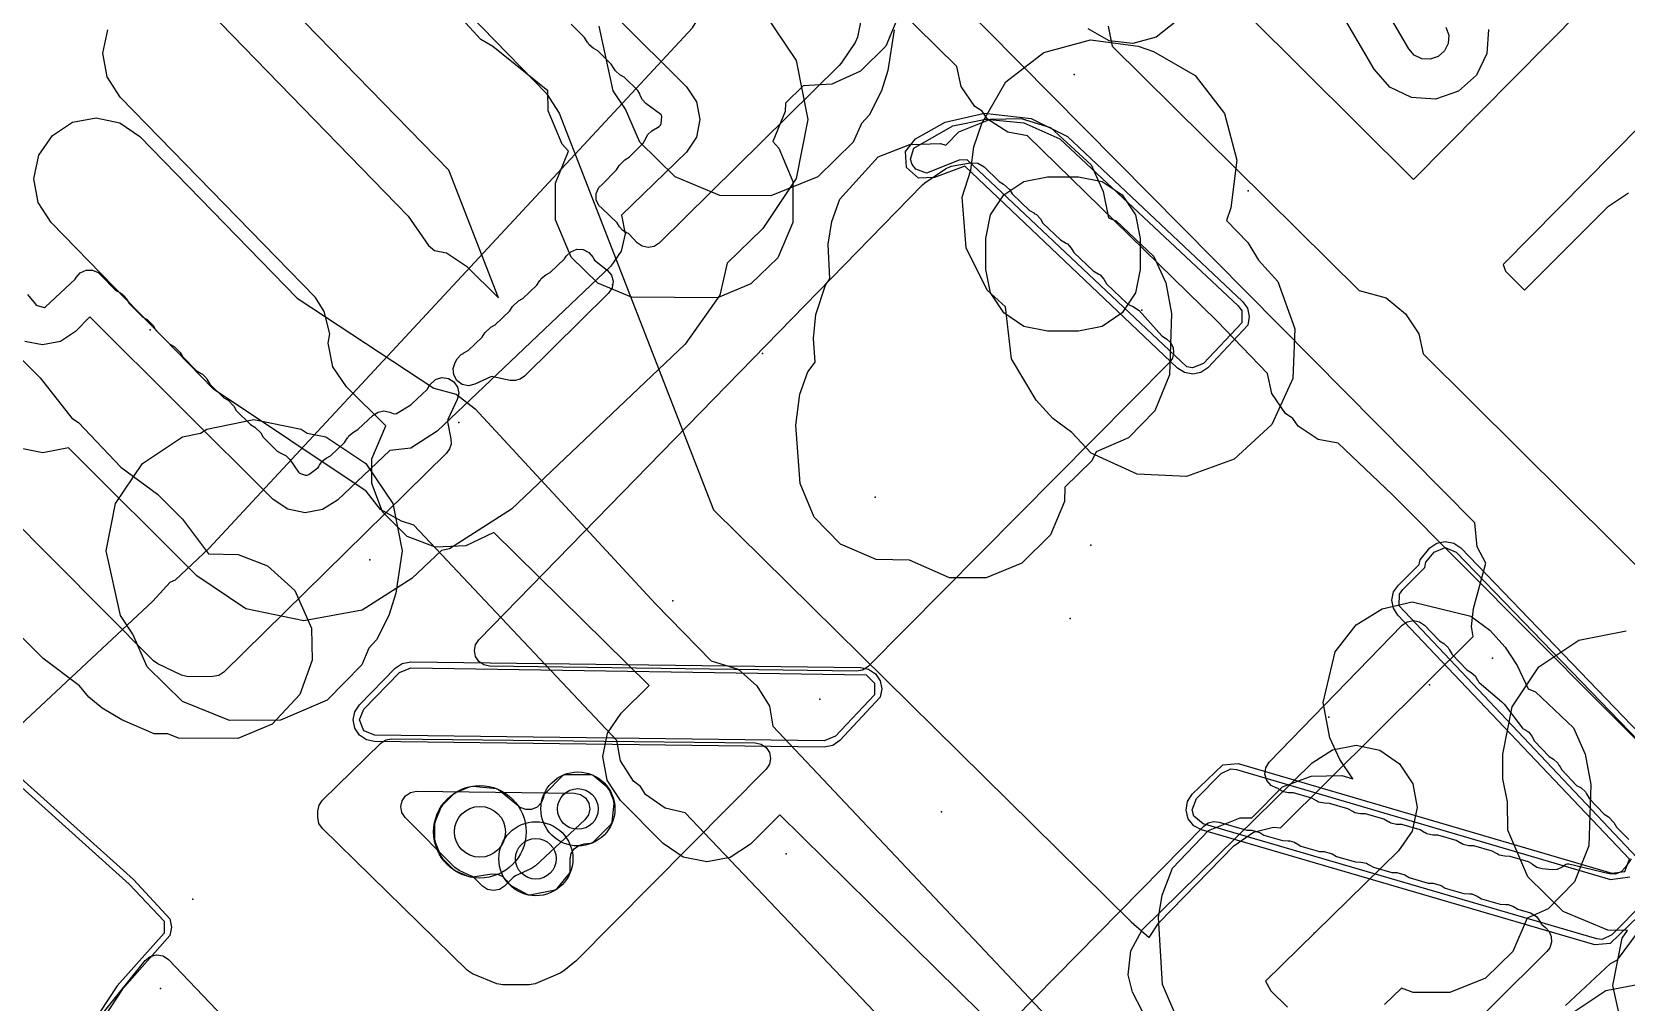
# Model space of a CAD drawing. Header units: metres. Extents: x -2677 to -840, y 169 to 1487.
# Drawn here: x -2034.3 to -1982.6, y 903.1 to 934.5 of the extents above; entities that cross this region are included whole.
import ezdxf

# ---------------------------------------------------------------- set-up
doc = ezdxf.new("R2010")
doc.units = ezdxf.units.M
for name, color, linetype in [('AI_GREENING_ALLOWED_ZONE', 4, 'Continuous'), ('AI_GREENING_EXCLUSIONS', 1, 'Continuous'), ('AI_GREENING_LAWN', 82, 'Continuous'), ('AI_GREENING_REJECTED', 6, 'Continuous'), ('AI_GREENING_SHRUBS', 92, 'Continuous')]:
    doc.layers.add(name, color=color, linetype=linetype)

# ---------------------------------------------------------------- blocks, each defined once
blk = doc.blocks.new('AI_SHRUB')
for radius in [1, 0.55]:
    blk.add_circle((0, 0), radius)

msp = doc.modelspace()

# ---------------------------------------------------------------- linework, layer by layer
at = {"layer": 'AI_GREENING_ALLOWED_ZONE'}
msp.add_lwpolyline([(-2022.175, 909.065), (-2022.283, 909.228), (-2022.32, 909.42), (-2022.28, 909.612), (-2022.17, 909.774), (-2022.006, 909.881), (-2021.814, 909.917), (-2016.686, 909.855), (-2016.493, 909.814), (-2016.331, 909.702), (-2016.226, 909.536), (-2016.192, 909.341), (-2016.236, 909.149), (-2016.351, 908.989), (-2017.949, 907.502), (-2018.084, 907.412), (-2018.608, 907.176), (-2018.681, 907.125), (-2018.963, 906.843), (-2019.126, 906.735), (-2019.317, 906.697), (-2019.508, 906.735), (-2019.671, 906.843), (-2019.931, 907.104), (-2020.004, 907.154), (-2020.424, 907.346), (-2020.571, 907.448), (-2022.175, 909.065)], close=True, dxfattribs=at)
at = {"layer": 'AI_GREENING_EXCLUSIONS'}
for points in [[(-2052.01, 895.862), (-2030.366, 916.087), (-2029.803, 916.698), (-2029.63, 916.775), (-2028.548, 917.786), (-2012.869, 934.679), (-2002.846, 950.95), (-2002.654, 951.711), (-2002.302, 952.407), (-2002.061, 952.615), (-2002.332, 952.776), (-2002.799, 953.401), (-2002.981, 953.783), (-2029.862, 985.032), (-2030.323, 985.411), (-2030.663, 985.539), (-2031.232, 986.072), (-2031.694, 986.784), (-2040.243, 993.707)], [(-2052.01, 895.862), (-2030.366, 916.087), (-2029.803, 916.698), (-2029.63, 916.775), (-2028.548, 917.786), (-2012.869, 934.679), (-2002.846, 950.95), (-2002.654, 951.711), (-2002.302, 952.407), (-2002.061, 952.615), (-2002.332, 952.776), (-2002.799, 953.401), (-2002.981, 953.783), (-2029.862, 985.032), (-2030.323, 985.411), (-2030.663, 985.539), (-2031.232, 986.072), (-2031.694, 986.784), (-2040.243, 993.707)], [(-2005.598, 945.781), (-1989.485, 929.756), (-1984.065, 935.234)], [(-2025.972, 941.145), (-2017.602, 932.545), (-2017.188, 931.902), (-2012.18, 919.041), (-1998.643, 905.682), (-1998.054, 905.174), (-1997.742, 905.654), (-1995.313, 908.15), (-1994.67, 908.592), (-1994.022, 908.75), (-1993.801, 908.735), (-1987.551, 914.934), (-1987.61, 915.266), (-1987.54, 915.843), (-1987.138, 917.314), (-1987.425, 917.848), (-1987.502, 918.627), (-2008.605, 939.962)], [(-1978.865, 908.166), (-1990.182, 919.542), (-1991.931, 921.204), (-1992.578, 921.328), (-1993.23, 921.757), (-1993.401, 922.01), (-1993.641, 922.167), (-1994.08, 922.812), (-1994.217, 923.468), (-1995.866, 925.171), (-2001.997, 931.169), (-2002.644, 931.29), (-2003.297, 931.717), (-2003.47, 931.97), (-2003.71, 932.126), (-2004.152, 932.769), (-2004.291, 933.425), (-2011.506, 940.52)], [(-1988.434, 934.699), (-1988.345, 934.441), (-1988.362, 934.168), (-1988.481, 933.923), (-1988.686, 933.742), (-1988.944, 933.653), (-1989.217, 933.67), (-1989.462, 933.789), (-1989.643, 933.994), (-1993.47, 940.557)], [(-2019.879, 939.562), (-2013.062, 932.76), (-2012.736, 932.274), (-2012.621, 931.7), (-2012.735, 931.126), (-2013.06, 930.639), (-2015.164, 928.6), (-2015.048, 927.998), (-2015.177, 927.427), (-2015.515, 926.949), (-2021.145, 921.598), (-2021.999, 921.042), (-2022.681, 920.966), (-2024.372, 919.359), (-2024.857, 919.05), (-2025.423, 918.946), (-2025.987, 919.063), (-2026.464, 919.384), (-2032.401, 925.307), (-2032.874, 924.832), (-2033.36, 924.507), (-2033.934, 924.393), (-2034.507, 924.507)], [(-1987.057, 934.616), (-1987.104, 933.837), (-1987.446, 933.136), (-1988.031, 932.619), (-1988.769, 932.365), (-1989.548, 932.412), (-1990.249, 932.755), (-1990.766, 933.339), (-1993.903, 938.719)], [(-2028.55, 935.217), (-2022.078, 928.567), (-2021.422, 927.611), (-2021.229, 927.452), (-2020.845, 927.378), (-2020.194, 926.949), (-2019.152, 925.92), (-2020.762, 930.058), (-2028.838, 938.354)], [(-2010.59, 935.238), (-2009.504, 933.617), (-2009.121, 931.704), (-2009.5, 929.79), (-2010.582, 928.167), (-2011.745, 927.044), (-2011.979, 926.006), (-2013.103, 924.412), (-2018.734, 919.061), (-2020.743, 917.775), (-2021.005, 917.73), (-2021.96, 916.822), (-2023.579, 915.792), (-2025.466, 915.446), (-2027.344, 915.837), (-2028.936, 916.906), (-2033.097, 921.059), (-2033.931, 920.893), (-2035.843, 921.272)], [(-2006.13, 935.195), (-2006.595, 934.083), (-2007.418, 933.264), (-2008.35, 932.845), (-2009.275, 932.792), (-2009.844, 932.231), (-2009.858, 931.961), (-2010.264, 930.992), (-2010.062, 930.771), (-2009.608, 929.688), (-2009.608, 928.36), (-2010.1, 927.22), (-2010.968, 926.371), (-2012.051, 925.917), (-2014.847, 925.939), (-2015.93, 926.393), (-2016.798, 927.242), (-2017.304, 928.452), (-2017.304, 929.64), (-2016.884, 930.679), (-2017.086, 930.9), (-2017.54, 931.983), (-2017.554, 932.628), (-2019.343, 934.073), (-2019.723, 934.298), (-2020.339, 934.965)], [(-2002.069, 901.302), (-2010.028, 909.15), (-2010.986, 908.204), (-2011.638, 907.774), (-2012.404, 907.626), (-2013.168, 907.783), (-2013.815, 908.221), (-2015.199, 909.622), (-2015.628, 910.273), (-2015.776, 911.04), (-2015.619, 911.804), (-2015.181, 912.45), (-2014.273, 913.348), (-2019.301, 918.311), (-2020.209, 917.876), (-2021.195, 917.837), (-2022.112, 918.178), (-2022.918, 918.984), (-2023.259, 919.901), (-2023.259, 920.693), (-2022.807, 921.772), (-2024.085, 923.034), (-2024.523, 923.68), (-2024.68, 924.445), (-2024.621, 924.75), (-2024.803, 925.473), (-2025.09, 925.927), (-2031.417, 932.427), (-2031.841, 933.082), (-2031.983, 933.849), (-2031.821, 934.612)], [(-2006.33, 934.604), (-2006.526, 933.289), (-2006.738, 932.634), (-2007.131, 931.844), (-2007.383, 931.574), (-2007.653, 930.966), (-2008.797, 929.843), (-2010.319, 929.223), (-2011.98, 929.239), (-2013.425, 929.843), (-2014.569, 930.966), (-2015.031, 932.032), (-2015.434, 932.634), (-2015.895, 934.73)], [(-1997.219, 934.856), (-1997.833, 934.374), (-1998.585, 934.164), (-1999.359, 934.258), (-2000.039, 934.641)], [(-1999.388, 934.725), (-1999.254, 934.082), (-1991.251, 926.16), (-1990.373, 925.921), (-1989.746, 925.396), (-1989.31, 924.751), (-1989.178, 924.108), (-1981.411, 916.401)], [(-1981.222, 932.421), (-1986.582, 927.003), (-1986.5, 926.779), (-1985.887, 926.168), (-1983.163, 928.894), (-1982.514, 929.327)], [(-2005.926, 901.678), (-2013.105, 909.221), (-2013.747, 909.367), (-2014.384, 909.818), (-2014.547, 910.077), (-2014.781, 910.242), (-2015.198, 910.901), (-2015.312, 911.562), (-2021.901, 918.55), (-2022.3, 918.679), (-2022.982, 919.058), (-2023.45, 919.647), (-2028.399, 922.959), (-2033.654, 928.357), (-2034.078, 929.011), (-2034.22, 929.779), (-2034.058, 930.542), (-2033.616, 931.185), (-2032.961, 931.61), (-2032.194, 931.752), (-2031.43, 931.589), (-2030.787, 931.147), (-2025.685, 925.905), (-2021.251, 922.989), (-2020.525, 922.792), (-2019.907, 922.316), (-2014.064, 915.996), (-2012.256, 914.151), (-2011.386, 913.881), (-2010.778, 913.335), (-2010.364, 912.675), (-2010.254, 912.028), (-1998.689, 899.76)], [(-2034.824, 924.135), (-2034.014, 923.324), (-2032.991, 922.015), (-2032.775, 921.872), (-2031.395, 920.429), (-2030.214, 919.552), (-2029.404, 918.742), (-2028.554, 917.616), (-2027.59, 917.591), (-2026.643, 917.224), (-2025.761, 916.427), (-2025.219, 915.207), (-2025.193, 914.166), (-2025.592, 913.051), (-2026.494, 912.098), (-2027.606, 911.633), (-2029.534, 911.635), (-2029.877, 911.775), (-2030.316, 911.785), (-2031.369, 912.231), (-2032, 912.61), (-2032.437, 912.97), (-2032.735, 913.341), (-2033.922, 914.224), (-2034.732, 915.034)], [(-1981.874, 906.172), (-1983.113, 904.979), (-1983.603, 904.943), (-1996.359, 908.665), (-1996.613, 908.8), (-1996.79, 909.025), (-1996.863, 909.303), (-1996.817, 909.587), (-1996.662, 909.828), (-1995.664, 910.776), (-1995.173, 910.813), (-1983.061, 907.257), (-1982.635, 907.313), (-1982.481, 907.721), (-1989.994, 915.625), (-1990.139, 915.853), (-1990.186, 916.119), (-1990.13, 916.383), (-1989.978, 916.606), (-1989.301, 917.273), (-1989.272, 917.418), (-1988.957, 917.813), (-1988.727, 917.968), (-1988.727, 917.968), (-1988.455, 918.021), (-1988.184, 917.965), (-1987.956, 917.809), (-1980.753, 910.337)], [(-1982.247, 907.765), (-1989.952, 915.926), (-1989.946, 916.305), (-1989.837, 916.464), (-1989.121, 917.169), (-1989.087, 917.342), (-1988.814, 917.672), (-1988.456, 917.821), (-1988.099, 917.669), (-1988.099, 917.669), (-1980.931, 910.246)], [(-1997.123, 902.498), (-1997.621, 903.649), (-1997.753, 905.82), (-1997.636, 906.547), (-1997.297, 907.422), (-1996.137, 908.644), (-1995.107, 909.051), (-1994.727, 909.061), (-1994.727, 909.061), (-1993.737, 910.057), (-1992.806, 910.407), (-1991.812, 910.434), (-1991.458, 910.322), (-1991.875, 910.944), (-1992.197, 911.654), (-1992.416, 912.798), (-1992.032, 914.438), (-1991.349, 915.31), (-1990.505, 915.836), (-1989.534, 916.056), (-1987.631, 915.598), (-1987.014, 915.137), (-1986.517, 914.594), (-1986.121, 913.996), (-1985.764, 913.234), (-1985.527, 913.139), (-1984.303, 911.98), (-1983.917, 911.124), (-1983.735, 910.135), (-1983.8, 908.143), (-1984.27, 906.978), (-1985.125, 906.101), (-1985.8, 905.802), (-1986.271, 904.717), (-1987.148, 903.862), (-1988.313, 903.392), (-1989.501, 903.392), (-1989.874, 903.531), (-1990.427, 902.999)], [(-1982.56, 901.524), (-1983.021, 903.62), (-1982.717, 905.151), (-1982.551, 905.399), (-1983.19, 905.415), (-1984.635, 906.019), (-1985.779, 907.142), (-1986.426, 908.651), (-1986.442, 909.571), (-1986.591, 910.321), (-1986.591, 911.123), (-1986.287, 912.654), (-1985.419, 913.951), (-1984.122, 914.819), (-1982.591, 915.123)], [(-2036.851, 902.268), (-2036.492, 903.545), (-2038.838, 905.923), (-2038.992, 906.161), (-2040.241, 909.227), (-2041.673, 912.212), (-2041.746, 912.496), (-2041.696, 912.785), (-2041.532, 913.028), (-2040.121, 914.388), (-2039.648, 914.583), (-2039.168, 914.404), (-2030.991, 907.051), (-2029.807, 905.777), (-2029.755, 905.509), (-2029.81, 905.241), (-2031.356, 903.489), (-2031.911, 902.649)], [(-2036.653, 902.241), (-2036.267, 903.602), (-2038.806, 906.233), (-2040.058, 909.308), (-2041.546, 912.504), (-2041.393, 912.884), (-2039.983, 914.244), (-2039.644, 914.383), (-2039.301, 914.255), (-2031.125, 906.902), (-2029.992, 905.701), (-2029.994, 905.319), (-2031.517, 903.608), (-2032.083, 902.751)], [(-1997.657, 901.582), (-1998.6, 903.398), (-1998.736, 903.962), (-1998.654, 904.738), (-1998.281, 905.424), (-1992.767, 910.839), (-1992.114, 911.266), (-1991.347, 911.41), (-1990.583, 911.25), (-1989.939, 910.81), (-1989.512, 910.156), (-1989.368, 909.39), (-1989.528, 908.626), (-1989.968, 907.981), (-1994.282, 903.757), (-1994.116, 903.442), (-1993.576, 902.919)], [(-1982.016, 906.312), (-1983.051, 905.263), (-1983.37, 905.116), (-1983.547, 905.135), (-1996.303, 908.857), (-1996.611, 909.114), (-1996.663, 909.313), (-1996.519, 909.688), (-1995.726, 910.492), (-1995.407, 910.64), (-1995.229, 910.621), (-1983.102, 907.061), (-1982.469, 907.145)], [(-1984.554, 902.97), (-1983.101, 904.334), (-1982.871, 904.446), (-1982.194, 905.365), (-1981.612, 905.885), (-1980.586, 906.435), (-1978.859, 906.547), (-1978.311, 907.049), (-1977.81, 907.32), (-1977.213, 907.505), (-1976.646, 907.564), (-1976.025, 907.505), (-1975.485, 907.344), (-1974.926, 907.049), (-1973.105, 905.265), (-1971.907, 904.39), (-1971.097, 903.58), (-1970.069, 902.292)], [(-1984.873, 902.375), (-1983.246, 903.452), (-1981.331, 903.824), (-1979.419, 903.435), (-1977.802, 902.344)]]:
    msp.add_lwpolyline(points, dxfattribs=at)
for points in [[(-1996.568, 933.129), (-1995.617, 931.892), (-1995.211, 930.385), (-1995.413, 928.837), (-1995.55, 928.43), (-1994.854, 927.716), (-1994.509, 927.139), (-1993.89, 926.453), (-1993.329, 924.908), (-1993.396, 923.306), (-1994.081, 921.815), (-1995.303, 920.69), (-1996.848, 920.129), (-1998.45, 920.196), (-1999.941, 920.881), (-2000.57, 921.553), (-2001.183, 922.01), (-2001.721, 922.605), (-2002.521, 923.945), (-2002.714, 925.623), (-2003.314, 926.172), (-2003.991, 927.542), (-2004.12, 929.178), (-2003.84, 930.055), (-2003.741, 930.811), (-2003.485, 931.57), (-2002.706, 932.923), (-2001.47, 933.875), (-1999.963, 934.281), (-1998.415, 934.08), (-1997.921, 933.907), (-1996.568, 933.129)], [(-2008.55, 926.325), (-2008.411, 926.54), (-2008.463, 927.663), (-2008.346, 928.39), (-2008.085, 929.114), (-2006.847, 930.487), (-2005.817, 930.894), (-2004.823, 930.921), (-2004.648, 930.865), (-2004.231, 931.305), (-2003.201, 931.712), (-2002.207, 931.739), (-2001.258, 931.439), (-1999.933, 930.228), (-1999.547, 929.372), (-1999.378, 928.514), (-1999.13, 928.416), (-1997.906, 927.257), (-1997.52, 926.401), (-1997.338, 925.412), (-1997.403, 923.42), (-1997.873, 922.255), (-1998.728, 921.378), (-1999.774, 920.924), (-1999.911, 920.636), (-2000.789, 919.781), (-2000.806, 919.316), (-2001.259, 918.232), (-2002.181, 917.31), (-2003.346, 916.84), (-2004.534, 916.84), (-2005.828, 917.417), (-2006.914, 917.434), (-2008.065, 917.932), (-2008.92, 918.809), (-2009.373, 919.893), (-2009.518, 921.793), (-2009.388, 922.791), (-2009.127, 923.515), (-2008.892, 923.832), (-2008.941, 924.603), (-2008.861, 925.378), (-2008.55, 926.325)], [(-1995.03, 925.805), (-1994.871, 925.579), (-1994.812, 925.309), (-1994.863, 925.037), (-1996.158, 923.652), (-1996.381, 923.501), (-1996.645, 923.445), (-1996.91, 923.493), (-1997.137, 923.638), (-2004.036, 930.193), (-2005.015, 929.819), (-2005.534, 929.804), (-2005.92, 930.149), (-2005.963, 930.666), (-2005.638, 931.071), (-2004.668, 931.619), (-2003.394, 931.908), (-2001.882, 931.73), (-2000.705, 931.151), (-1995.03, 925.805)], [(-2000.956, 931.079), (-1995.168, 925.66), (-1995.054, 925.499), (-1995.048, 925.111), (-1996.3, 923.793), (-1996.648, 923.645), (-1996.837, 923.68), (-2003.962, 930.398), (-2004.219, 930.381), (-2005.279, 929.961), (-2005.627, 930.088), (-2005.741, 930.238), (-2005.792, 930.42), (-2005.683, 930.774), (-2004.421, 931.5), (-2003.355, 931.712), (-2002.118, 931.591), (-2000.956, 931.079)], [(-1998.937, 925.427), (-1999.586, 924.993), (-2000.351, 924.841), (-2001.351, 924.841), (-2002.116, 924.993), (-2002.765, 925.427), (-2003.199, 926.076), (-2003.351, 926.841), (-2003.351, 927.841), (-2003.199, 928.606), (-2002.765, 929.255), (-2002.116, 929.689), (-2001.351, 929.841), (-2000.351, 929.841), (-1999.586, 929.689), (-1998.937, 929.255), (-1998.503, 928.606), (-1998.351, 927.841), (-1998.351, 926.841), (-1998.503, 926.076), (-1998.937, 925.427)], [(-2027.083, 921.968), (-2025.552, 921.664), (-2025.353, 921.53), (-2024.75, 921.411), (-2023.453, 920.543), (-2022.585, 919.246), (-2022.281, 917.715), (-2022.488, 916.344), (-2022.714, 915.619), (-2023.107, 914.829), (-2023.359, 914.559), (-2023.586, 914.015), (-2024.709, 912.871), (-2026.218, 912.224), (-2027.879, 912.208), (-2029.401, 912.828), (-2030.545, 913.951), (-2031.007, 915.017), (-2031.41, 915.619), (-2031.871, 917.715), (-2031.567, 919.246), (-2030.699, 920.543), (-2029.402, 921.411), (-2028.819, 921.526), (-2028.614, 921.664), (-2027.083, 921.968)], [(-2023.81, 912.496), (-2023.662, 912.722), (-2022.507, 913.908), (-2022.273, 914.066), (-2021.997, 914.119), (-2007.418, 913.933), (-2007.154, 913.877), (-2006.93, 913.725), (-2006.78, 913.5), (-2006.727, 913.235), (-2006.779, 912.969), (-2008.085, 911.56), (-2008.318, 911.403), (-2008.594, 911.35), (-2023.17, 911.534), (-2023.434, 911.589), (-2023.658, 911.741), (-2023.808, 911.966), (-2023.861, 912.231), (-2023.81, 912.496)], [(-2007.232, 913.693), (-2006.965, 913.424), (-2006.964, 913.044), (-2008.228, 911.7), (-2008.591, 911.55), (-2023.167, 911.734), (-2023.516, 911.881), (-2023.661, 912.231), (-2023.519, 912.583), (-2022.363, 913.768), (-2021.999, 913.919), (-2007.232, 913.693)]]:
    msp.add_lwpolyline(points, close=True, dxfattribs=at)
at = {"layer": 'AI_GREENING_LAWN'}
for points in [[(-2007.374, 935.071), (-2007.515, 934.376), (-2007.591, 934.195), (-2008.042, 933.53), (-2008.104, 933.455), (-2013.944, 927.69), (-2014.11, 927.581), (-2014.306, 927.546), (-2014.5, 927.59), (-2014.662, 927.706), (-2014.913, 927.978), (-2014.942, 928.001), (-2014.981, 928.016), (-2015.123, 928.1), (-2015.23, 928.225), (-2015.308, 928.356), (-2015.794, 928.819), (-2015.896, 928.909), (-2015.983, 929.097), (-2015.985, 929.304), (-2015.904, 929.495), (-2015.794, 929.597), (-2015.326, 930.068), (-2015.247, 930.208), (-2015.058, 930.398), (-2014.918, 930.477), (-2014.467, 930.929), (-2014.378, 931.087), (-2014.323, 931.203), (-2014.179, 931.335), (-2013.94, 931.478), (-2013.901, 931.516), (-2013.884, 931.567), (-2013.861, 931.797), (-2013.864, 931.837), (-2013.892, 931.866), (-2014.378, 932.224), (-2014.49, 932.338), (-2014.56, 932.482), (-2014.576, 932.534), (-2014.638, 932.638), (-2015.075, 933.072), (-2015.219, 933.153), (-2015.364, 933.276), (-2015.4, 933.344), (-2015.406, 933.34), (-2015.5, 933.497), (-2015.937, 933.931), (-2016.081, 934.012), (-2016.226, 934.135), (-2016.261, 934.203), (-2016.267, 934.2), (-2016.361, 934.356), (-2016.798, 934.791)], [(-2034.426, 926.03), (-2034.17, 925.71), (-2034.17, 925.71), (-2034.143, 925.685), (-2034.11, 925.67), (-2033.918, 925.611), (-2033.878, 925.607), (-2033.844, 925.629), (-2032.884, 926.527), (-2032.852, 926.581), (-2032.714, 926.733), (-2032.526, 926.817), (-2032.321, 926.818), (-2032.132, 926.736), (-2032.051, 926.649), (-2032.049, 926.651), (-2031.556, 926.161), (-2031.412, 926.08), (-2031.268, 925.957), (-2031.232, 925.89), (-2031.226, 925.893), (-2031.132, 925.736), (-2030.683, 925.29), (-2030.544, 925.212), (-2030.354, 925.022), (-2030.275, 924.883), (-2029.81, 924.419), (-2029.67, 924.34), (-2029.48, 924.151), (-2029.402, 924.012), (-2028.954, 923.564), (-2028.798, 923.47), (-2028.799, 923.468), (-2028.749, 923.443), (-2028.633, 923.328), (-2028.609, 923.278), (-2028.607, 923.279), (-2028.513, 923.123), (-2028.064, 922.677), (-2027.924, 922.598), (-2027.734, 922.409), (-2027.655, 922.269), (-2027.191, 921.806), (-2027.051, 921.727), (-2026.861, 921.537), (-2026.782, 921.398), (-2026.335, 920.95), (-2026.231, 920.888), (-2026.189, 920.876), (-2026.037, 920.8), (-2025.919, 920.678), (-2025.641, 920.268), (-2025.613, 920.239), (-2025.577, 920.221), (-2025.409, 920.169), (-2025.354, 920.166), (-2025.303, 920.188), (-2025.006, 920.419), (-2024.98, 920.447), (-2024.961, 920.489), (-2024.87, 920.624), (-2024.74, 920.723), (-2024.605, 920.794), (-2024.146, 921.229), (-2024.048, 921.384), (-2024.042, 921.38), (-2024.005, 921.447), (-2023.857, 921.567), (-2023.711, 921.644), (-2023.217, 922.112), (-2023.056, 922.214), (-2022.869, 922.249), (-2022.682, 922.211), (-2022.57, 922.165), (-2022.517, 922.156), (-2022.466, 922.172), (-2021.996, 922.453), (-2021.951, 922.487), (-2021.469, 922.947), (-2021.386, 923.085), (-2021.192, 923.27), (-2021.178, 923.278), (-2020.978, 923.335), (-2020.773, 923.307), (-2020.597, 923.198), (-2020.48, 923.026), (-2020.443, 922.823), (-2020.491, 922.621), (-2020.801, 921.971), (-2020.812, 921.933), (-2020.81, 921.894), (-2020.697, 921.343), (-2020.691, 921.178), (-2020.739, 921.02), (-2020.836, 920.886), (-2028.064, 913.782), (-2028.223, 913.677), (-2028.411, 913.639), (-2029.215, 913.633), (-2029.436, 913.683), (-2030.204, 914.053), (-2030.342, 914.151), (-2038.336, 922.192)], [(-1982.432, 907.73), (-1982.608, 907.454), (-1982.752, 907.307), (-1982.943, 907.231), (-1983.148, 907.238), (-1984.453, 907.558), (-1984.502, 907.559), (-1984.547, 907.541), (-1984.671, 907.457), (-1984.826, 907.386), (-1984.996, 907.372), (-1985.32, 907.4), (-1985.486, 907.445), (-1985.628, 907.542), (-1985.657, 907.572), (-1985.761, 907.633), (-1986.356, 907.806), (-1986.522, 907.808), (-1986.708, 907.847), (-1986.772, 907.89), (-1986.775, 907.884), (-1986.932, 907.977), (-1987.528, 908.15), (-1987.693, 908.152), (-1987.879, 908.191), (-1987.943, 908.233), (-1987.946, 908.228), (-1988.104, 908.32), (-1988.699, 908.494), (-1988.864, 908.496), (-1989.05, 908.535), (-1989.114, 908.577), (-1989.117, 908.572), (-1989.275, 908.664), (-1989.87, 908.838), (-1990.035, 908.84), (-1990.221, 908.878), (-1990.285, 908.921), (-1990.288, 908.915), (-1990.446, 909.008), (-1991.041, 909.181), (-1991.206, 909.184), (-1991.392, 909.222), (-1991.456, 909.265), (-1991.459, 909.259), (-1991.617, 909.352), (-1992.212, 909.525), (-1992.377, 909.527), (-1992.563, 909.566), (-1992.627, 909.609), (-1992.631, 909.603), (-1992.788, 909.696), (-1993.383, 909.869), (-1993.536, 909.871), (-1993.698, 909.9), (-1993.841, 909.98), (-1993.875, 910.007), (-1993.909, 910.02), (-1993.914, 910.022), (-1994.106, 910.109), (-1994.245, 910.268), (-1994.306, 910.47), (-1994.278, 910.679), (-1994.167, 910.858), (-1989.853, 915.303), (-1989.688, 915.416), (-1989.492, 915.455), (-1989.296, 915.414), (-1989.296, 915.414), (-1989.132, 915.3), (-1988.649, 914.793), (-1988.507, 914.708), (-1988.365, 914.581), (-1988.331, 914.513), (-1988.326, 914.516), (-1988.236, 914.357), (-1987.759, 913.856), (-1987.617, 913.771), (-1987.475, 913.645), (-1987.42, 913.533), (-1987.414, 913.536), (-1987.384, 913.468), (-1987.359, 913.441), (-1986.619, 912.82), (-1986.542, 912.739), (-1985.956, 911.966), (-1985.927, 911.939), (-1985.882, 911.918), (-1985.752, 911.831), (-1985.655, 911.708), (-1985.564, 911.545), (-1985.087, 911.046), (-1984.946, 910.961), (-1984.804, 910.834), (-1984.77, 910.765), (-1984.764, 910.769), (-1984.675, 910.61), (-1984.197, 910.109), (-1984.055, 910.024), (-1983.914, 909.897), (-1983.88, 909.829), (-1983.874, 909.832), (-1983.784, 909.673), (-1983.307, 909.172), (-1983.168, 909.089), (-1982.987, 908.902), (-1982.904, 908.753), (-1982.502, 908.355)], [(-2006.541, 898.361), (-1996.285, 908.786), (-1996.139, 908.889), (-1995.966, 908.934), (-1995.789, 908.915), (-1994.891, 908.654), (-1994.73, 908.652), (-1994.473, 908.577), (-1994.337, 908.493), (-1993.737, 908.316), (-1993.555, 908.309), (-1993.555, 908.307), (-1993.5, 908.309), (-1993.343, 908.264), (-1993.297, 908.232), (-1993.296, 908.234), (-1993.138, 908.142), (-1992.538, 907.968), (-1992.378, 907.966), (-1992.121, 907.891), (-1991.984, 907.806), (-1991.362, 907.625), (-1991.196, 907.623), (-1991.011, 907.584), (-1990.947, 907.542), (-1990.944, 907.547), (-1990.786, 907.455), (-1990.186, 907.281), (-1990.026, 907.28), (-1989.768, 907.205), (-1989.632, 907.12), (-1989.01, 906.938), (-1988.849, 906.936), (-1988.592, 906.861), (-1988.456, 906.777), (-1987.857, 906.601), (-1987.674, 906.594), (-1987.674, 906.587), (-1987.598, 906.588), (-1987.42, 906.521), (-1987.28, 906.433), (-1986.681, 906.257), (-1986.498, 906.25), (-1986.498, 906.244), (-1986.422, 906.245), (-1986.245, 906.178), (-1986.103, 906.09), (-1985.694, 905.972), (-1985.496, 905.86), (-1985.367, 905.672), (-1985.347, 905.621), (-1985.318, 905.588), (-1985.208, 905.505), (-1985.086, 905.373), (-1985.019, 905.207), (-1985.015, 905.027), (-1985.021, 904.993), (-1985.07, 904.844), (-1985.162, 904.717), (-2000.579, 889.407)], [(-2031.957, 902.748), (-2030.608, 904.426), (-2030.444, 904.559), (-2030.24, 904.613), (-2030.032, 904.577), (-2029.857, 904.459), (-2024.96, 899.333)]]:
    msp.add_lwpolyline(points, dxfattribs=at)
for points in [[(-2004.664, 930.106), (-2004.473, 930.185), (-2003.851, 930.301), (-2003.613, 930.288), (-2003.409, 930.167), (-2002.922, 929.689), (-2002.776, 929.61), (-2002.585, 929.427), (-2002.503, 929.289), (-2001.936, 928.749), (-2001.778, 928.66), (-2001.781, 928.654), (-2001.712, 928.62), (-2001.585, 928.479), (-2001.5, 928.337), (-2000.934, 927.797), (-2000.775, 927.707), (-2000.778, 927.702), (-2000.709, 927.668), (-2000.583, 927.526), (-2000.498, 927.384), (-1999.875, 926.791), (-1999.716, 926.701), (-1999.719, 926.696), (-1999.65, 926.662), (-1999.524, 926.52), (-1999.439, 926.378), (-1998.755, 925.727), (-1998.662, 925.671), (-1998.599, 925.65), (-1998.382, 925.508), (-1997.647, 924.683), (-1997.498, 924.59), (-1997.365, 924.47), (-1997.283, 924.312), (-1997.263, 924.134), (-1997.305, 923.961), (-1997.407, 923.813), (-2007.183, 913.956), (-2007.349, 913.845), (-2007.545, 913.808), (-2019.443, 913.979), (-2019.632, 914.019), (-2019.791, 914.127), (-2019.898, 914.288), (-2019.936, 914.477), (-2019.899, 914.666), (-2019.794, 914.828), (-2005.406, 929.586), (-2005.33, 929.649), (-2004.664, 930.106)], [(-2018.51, 925.819), (-2018.368, 925.894), (-2017.909, 926.329), (-2017.811, 926.484), (-2017.805, 926.48), (-2017.768, 926.547), (-2017.62, 926.666), (-2017.474, 926.744), (-2017.015, 927.179), (-2016.959, 927.266), (-2016.813, 927.415), (-2016.617, 927.492), (-2016.408, 927.481), (-2016.222, 927.386), (-2016.09, 927.222), (-2016.064, 927.17), (-2016.039, 927.144), (-2015.626, 926.821), (-2015.491, 926.659), (-2015.435, 926.456), (-2015.468, 926.248), (-2015.583, 926.071), (-2018.315, 923.374), (-2018.45, 923.279), (-2018.609, 923.233), (-2018.774, 923.241), (-2019.324, 923.362), (-2019.363, 923.364), (-2019.4, 923.353), (-2019.92, 923.114), (-2020.125, 923.068), (-2020.331, 923.111), (-2020.501, 923.234), (-2020.606, 923.417), (-2020.626, 923.626), (-2020.558, 923.825), (-2020.49, 923.939), (-2020.363, 924.081), (-2020.294, 924.115), (-2020.297, 924.12), (-2020.138, 924.21), (-2019.681, 924.647), (-2019.598, 924.784), (-2019.404, 924.969), (-2019.262, 925.045), (-2018.787, 925.497), (-2018.704, 925.634), (-2018.51, 925.819)], [(-2010.639, 911.445), (-2010.479, 911.336), (-2010.372, 911.174), (-2010.334, 910.984), (-2010.372, 910.794), (-2010.479, 910.633), (-2016.65, 904.411), (-2016.687, 904.377), (-2017.032, 904.092), (-2017.157, 904.016), (-2017.964, 903.678), (-2018.156, 903.639), (-2019.015, 903.636), (-2019.207, 903.674), (-2019.995, 903.997), (-2020.154, 904.102), (-2024.863, 908.708), (-2024.976, 908.876), (-2025.013, 909.075), (-2025.01, 909.277), (-2024.969, 909.466), (-2024.859, 909.625), (-2022.968, 911.474), (-2022.805, 911.581), (-2022.613, 911.617), (-2010.829, 911.485), (-2010.639, 911.445)], [(-2018.135, 906.561), (-2017.318, 906.723), (-2017.28, 906.738), (-2017.249, 906.765), (-2016.861, 907.237), (-2016.841, 907.272), (-2016.834, 907.313), (-2016.832, 907.717), (-2016.797, 907.897), (-2016.7, 908.053), (-2016.553, 908.163), (-2016.376, 908.212), (-2016.164, 908.232), (-2016.124, 908.242), (-2016.09, 908.266), (-2015.501, 908.854), (-2015.478, 908.888), (-2015.467, 908.928), (-2015.409, 909.517), (-2015.426, 909.635), (-2015.558, 909.954), (-2015.63, 910.05), (-2016.087, 910.425), (-2016.123, 910.446), (-2016.164, 910.453), (-2016.99, 910.453), (-2017.035, 910.444), (-2017.074, 910.418), (-2017.654, 909.838), (-2017.679, 909.8), (-2017.696, 909.716), (-2017.77, 909.539), (-2017.904, 909.403), (-2018.079, 909.327), (-2018.27, 909.322), (-2018.449, 909.39), (-2018.505, 909.442), (-2018.51, 909.437), (-2019.154, 909.966), (-2019.185, 909.984), (-2019.219, 909.993), (-2019.988, 910.069), (-2020.106, 910.051), (-2020.545, 909.869), (-2020.625, 909.816), (-2020.969, 909.472), (-2021.023, 909.391), (-2021.209, 908.942), (-2021.228, 908.847), (-2021.228, 908.36), (-2021.209, 908.265), (-2021.023, 907.816), (-2020.969, 907.735), (-2020.625, 907.391), (-2020.545, 907.337), (-2020.113, 907.158), (-2019.982, 907.143), (-2019.374, 907.236), (-2019.185, 907.229), (-2019.012, 907.152), (-2018.88, 907.016), (-2018.826, 906.933), (-2018.736, 906.851), (-2018.215, 906.573), (-2018.176, 906.56), (-2018.135, 906.561)]]:
    msp.add_lwpolyline(points, close=True, dxfattribs=at)
at = {"layer": 'AI_GREENING_REJECTED'}
for p in [(-2000.49, 933.16), (-1994.85, 929.39), (-2015.46, 926.34), (-1998.29, 925.52), (-2030.45, 924.88), (-2010.59, 924.11), (-2020.44, 921.88), (-2006.94, 919.45), (-1999.95, 917.9), (-2023.33, 917.42), (-2013.5, 916.09), (-2000.62, 915.52), (-1986.92, 914.23), (-1988.97, 913.37), (-2008.73, 912.9), (-1992.23, 912.32), (-2004.79, 909.25), (-2009.83, 907.89), (-2029.06, 906.42), (-1992.71, 905.32), (-2030.11, 903.52)]:
    msp.add_point(p, dxfattribs=at)

# ---------------------------------------------------------------- block references
at = {"layer": 'AI_GREENING_SHRUBS'}
for p, xscale, yscale in [((-2016.58, 909.344), 1.2, 1.2), ((-2019.757, 908.603), 1.5, 1.5), ((-2017.943, 907.729), 1.2, 1.2)]:
    msp.add_blockref('AI_SHRUB', p, dxfattribs=dict(at, xscale=xscale, yscale=yscale))

doc.saveas('drawing.dxf')
